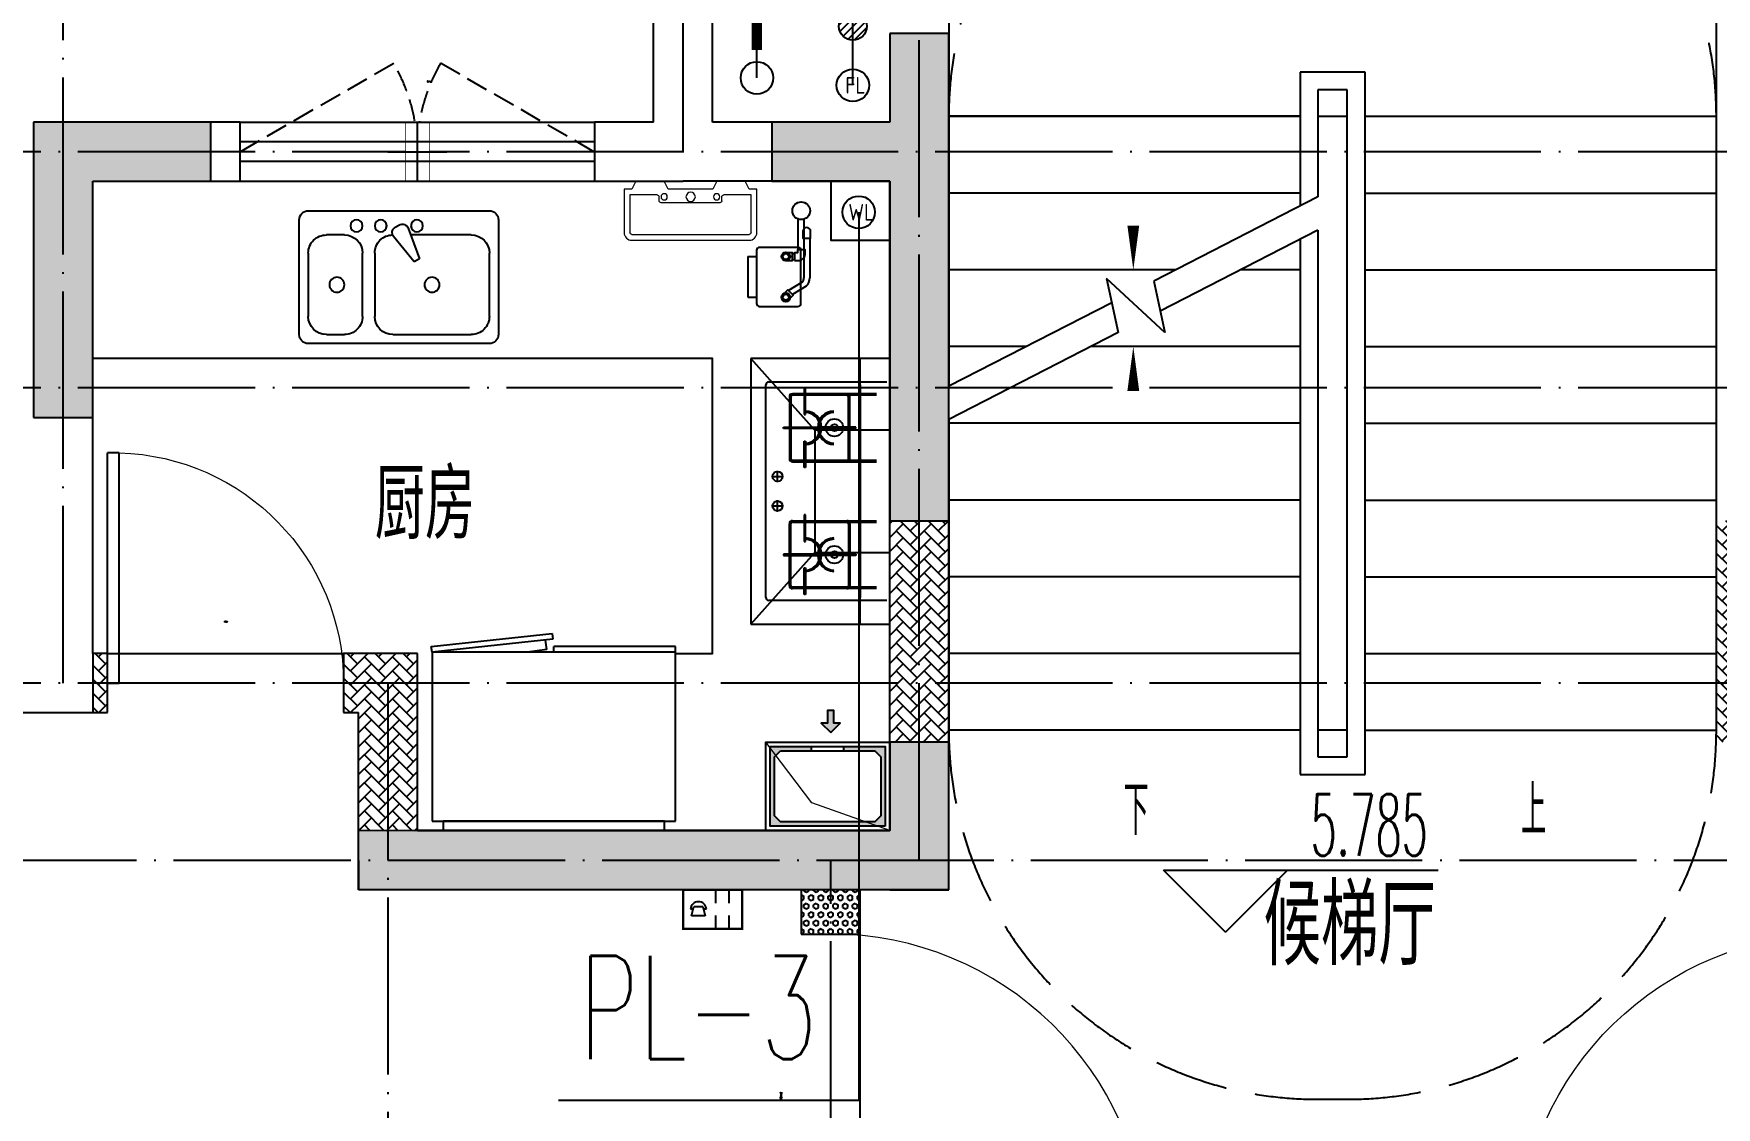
# Model space of a CAD drawing. Extents: x 27938 to 1507990, y 110129 to 923079.
# Drawn here: x 861017 to 866717, y 525903 to 529540 of the extents above; entities that cross this region are included whole.
import ezdxf
from ezdxf.enums import TextEntityAlignment as Align

# ---------------------------------------------------------------- set-up
doc = ezdxf.new("R2010")
doc.units = 0
doc.header["$LTSCALE"] = 1000
doc.header["$MEASUREMENT"] = 0
doc.linetypes.add('DASH', pattern=[0.35, 0.25, -0.1])
doc.linetypes.add('DOTE', pattern=[2.4200000000000004, 2, -0.2, 0.02, -0.2])
for name, color, linetype in [('AH-FURNITURE', 1, 'Continuous'), ('COLUMN', 9, 'Continuous'), ('DIM_ELEV', 3, 'Continuous'), ('DIM_SYMB', 3, 'Continuous'), ('DIM_不分区消火栓', 1, 'Continuous'), ('DIM_管井排水', 5, 'Continuous'), ('DIM_餐饮排水', 31, 'Continuous'), ('DOTE', 1, 'Continuous'), ('EQUIP-安防', 3, 'Continuous'), ('EQUIP_地漏', 7, 'Continuous'), ('IP-bath&kitchen-JOHNSON', 4, 'Continuous'), ('LVTRY', 6, 'Continuous'), ('PUB_HATCH', 8, 'Continuous'), ('PUB_TEXT', 4, 'Continuous'), ('STAIR', 2, 'Continuous'), ('VPIPE-不分区消火栓', 1, 'Continuous'), ('VPIPE-中水', 122, 'Continuous'), ('VPIPE-凝结', 150, 'N'), ('VPIPE-废水', 31, 'Continuous'), ('VPIPE-管井排水', 210, 'GF'), ('VPIPE-餐饮排水', 41, 'P'), ('WALL', 9, 'Continuous'), ('WINDOW', 4, 'Continuous'), ('WINDOW_TEXT', 7, 'Continuous'), ('保温', 6, 'Continuous'), ('建筑-排气道', 9, 'Continuous'), ('机电标识类', 1, 'Continuous'), ('污水', 3, 'Continuous'), ('给水', 4, 'Continuous')]:
    doc.layers.add(name, color=color, linetype=linetype)
for name, color, linetype, lineweight in [('平面-空调室内机', 176, 'Continuous', 9), ('平面-空调预留孔', 173, 'Continuous', 15), ('空调', 76, 'Continuous', 13), ('立面-洞口示意', 152, 'Continuous', 13)]:
    doc.layers.add(name, color=color, linetype=linetype, lineweight=lineweight)
doc.styles.add('_TCH_DIM', font='SIMPLEX.shx', dxfattribs={"width": 0.7, "bigfont": 'GBCBIG.shx'})
doc.styles.add('_TCH_WINDOW', font='SIMPLEX.shx', dxfattribs={"width": 0.7, "height": 3.5, "bigfont": 'GBCBIG.shx'})
doc.styles.add('_TEL_DIM', font='SIMPLEX', dxfattribs={"width": 0.8, "height": 3.5, "bigfont": 'HZTXT'})
doc.styles.add('_TWT_SERIAL', font='SIMPLEX', dxfattribs={"width": 0.8, "height": 3.5, "bigfont": 'HZTXT'})
doc.styles.add('DIM_FONT', font='SIMPLEX.shx', dxfattribs={"width": 0.56})
doc.styles.get("Standard").update_dxf_attribs({"font": 'gbenor.shx', "bigfont": 'gbcbig.shx'})
doc.linetypes.add('GF', pattern='A,3,-0.2,["GF",Standard,S=0.25,R=0,X=-0.1,Y=-0.115],-0.35', length=3.55)
doc.linetypes.add('N', pattern='A,3,-0.2,["N",Standard,S=0.25,R=0,X=-0.1,Y=-0.115],-0.2', length=3.4)
doc.linetypes.add('P', pattern='A,3,-0.2,["P",Standard,S=0.25,R=0,X=-0.1,Y=-0.115],-0.2', length=3.4)
pattern_1 = [(45, (0, 0), (0, 47.41575231924514), [100.584, -33.528]), (135, (23.70786, 23.70786), (3.05311331771918e-15, 47.41575231924513), [100.584, -33.528])]

# ---------------------------------------------------------------- blocks, each defined once
blk = doc.blocks.new('GDGDGDSDA')
at = {"layer": 'DOTE', "color": 0, "linetype": 'DOTE', "ltscale": 0.3}
for p, q in [((452534.8193106831, 370658.3318185185), (452534.8193106563, 376108.3318260653)), ((455434.8193112637, 370058.6020862635), (455434.8193112637, 376108.3318260653)), ((454634.8193112636, 372458.3318262678), (454634.8193112637, 374108.3318260652)), ((471334.8193115436, 372458.3318262678), (417334.819312298, 372458.3318262678)), ((471334.8193115436, 371658.3318203397), (417334.819312298, 371658.3318203398)), ((471334.8193115436, 370658.3318268224), (417334.819312298, 370658.3318268225)), ((453635.036221659, 370658.3318268224), (453634.7978355026, 359558.331827242)), ((417334.819312298, 370058.602097323), (471334.8193115436, 370058.6020517343)), ((455134.8185498039, 368458.3318260834), (455134.8185495394, 370058.3318260844))]:
    blk.add_line(p, q, dxfattribs=at)
blk = doc.blocks.new('rtyg7uyhg')
at = {"layer": 'LVTRY', "color": 0}
for p, q in [((194234.6213208837, 45488.79502889935), (193620.9849572473, 45488.79513816872)), ((193590.3031336021, 45458.1133254503), (193590.3030643982, 45069.47696181395)), ((193896.3984467548, 45429.87059594441), (193857.5823896687, 45326.26016876537)), ((193925.7802168131, 45440.40881343969), (193940.0533153456, 45432.16822680717)), ((194265.3030643982, 45069.47684161765), (194265.3031336021, 45458.113205254)), ((193682.3485790417, 45406.97694542356), (193887.8216881326, 45406.97690883528)), ((193875.2965560293, 45316.03289288385), (193945.6178257855, 45401.45376218002)), ((194111.8940335871, 45406.97686893496), (194173.2576699507, 45406.97685800815)), ((193620.9848935069, 45130.84059271414), (193620.9849317512, 45345.61331998683)), ((193857.5823896687, 45326.26016876537), (193875.2965560293, 45316.03289288385)), ((194009.6212953876, 45345.61325078298), (194009.6212571432, 45130.84052351015)), ((194050.5303480524, 45130.84051622554), (194050.5303862967, 45345.61324349836)), ((194234.6212953876, 45345.61321071758), (194234.6212571432, 45130.84048344476)), ((193620.9848771165, 45038.79513816872), (194234.621240753, 45038.79502889935)), ((193948.2576098526, 45069.47689807355), (193682.3485189436, 45069.47694542356)), ((194173.2576098526, 45069.47685800816), (194111.893973489, 45069.47686893508))]:
    blk.add_line(p, q, dxfattribs=at)
for centre, radius in [((193866.4394935961, 45437.65873082454), 20.45454545454545), ((193989.1667663234, 45437.6587089707), 20.45454545454545), ((194070.9849481416, 45437.65869440146), 20.45454545454545), ((193815.3030944472, 45238.22692174855), 25.56818181818182), ((194137.4621853563, 45238.2268643822), 25.56818181818182)]:
    blk.add_circle(centre, radius, dxfattribs=at)
for centre, radius, start, end in [((193620.9849517839, 45458.11331998683), 30.68181818181818, 89.99998979807194, 179.9999897972382), ((194234.6213154203, 45458.11321071746), 30.68181818181818, 359.9999897972382, 89.99998979807194), ((193915.5529409315, 45422.69466753349), 20.45454545454545, 59.99998980057491, 159.4623117970261), ((193929.8260394641, 45414.45408090108), 20.45454545454545, 320.5376677968172, 59.99998980057491), ((193682.3485681149, 45345.61330905991), 61.36363636363636, 89.99998979807194, 179.9999897972382), ((193948.2576590239, 45345.6132617099), 61.36363636363636, 359.9999897972382, 89.99998979807194), ((194111.8940226603, 45345.61323257144), 61.36363636363636, 89.99998979807194, 179.9999897972382), ((194173.2576590239, 45345.6132216445), 61.36363636363636, 359.9999897972382, 89.99998979807194), ((193682.3485298705, 45130.84058178721), 61.36363636363636, 179.9999897972382, 269.9999897980719), ((193948.2576207797, 45130.8405344372), 61.36363636363636, 269.9999897980719, 359.9999897972382), ((194111.893984416, 45130.84050529861), 61.36363636363636, 179.9999897972382, 269.9999897980719), ((194173.2576207797, 45130.84049437181), 61.36363636363636, 269.9999897980719, 359.9999897972382), ((193620.9848825799, 45069.47695635049), 30.68181818181818, 179.9999897972382, 269.9999897980719), ((194234.6212462163, 45069.47684708112), 30.68181818181818, 269.9999897980719, 359.9999897972382)]:
    blk.add_arc(centre, radius, start, end, dxfattribs=at)
at = {"layer": 'LVTRY', "color": 0, "style": 'DIM_FONT', "width": 0.8, "flags": 9}
for tag in ['XSIZE', 'YSIZE']:
    blk.add_attdef(tag, (193927.8031388824, 45487.7665121054), '', height=0.5, rotation=89.99998979807198, dxfattribs=at)
blk = doc.blocks.new('A$C60D053AF')
at = {"layer": 'AH-FURNITURE', "color": 0}
for p, q in [((232.5000007597264, -89.99999966996256), (128.2842720070621, -89.99999966996256)), ((232.5000007597264, -109.9999996698461), (128.2842720075278, -109.9999996699626)), ((192.50000075961, -70.99998518347275), (327.5735938884318, -70.99998518347275)), ((192.50000075961, -90.99998518347275), (327.5735938884318, -90.99998518347275)), ((341.7157295121578, -96.85784955974668), (370.0190303710988, -143.1611504186876)), ((355.8578651358839, -82.71571393602062), (384.1611659948248, -129.0190147949615)), ((245.0000007597264, -129.4999851834727), (245.0000007597264, -122.4999996698461)), ((265.0000007597264, -129.4999851834727), (265.0000007597264, -122.4999996698461)), ((255.0000007597264, -280.9999851834727), (255.0000007597264, -250.9999851834727)), ((255.0000007597264, -280.9999851834727), (393.0000007597264, -280.9999851834727)), ((393.0000007597264, -280.9999851834727), (393.0000007597264, -250.9999851834727))]:
    blk.add_line(p, q, dxfattribs=at)
for points in [[(170.00000075961, -67.99998518347275, 1), (170.00000075961, -93.99998518358916), (192.50000075961, -93.99998518347275), (192.50000075961, -67.99998518347275)], [(234.0000007597264, -250.9999851834727), (414.0000007597264, -250.9999851834727, 0.4142135623730951), (424.0000007597264, -240.9999851834727), (424.0000007597264, -110.9999851834727, 0.4142135623730951), (414.0000007597264, -100.9999851834727), (234.0000007597264, -100.9999851834727, 0.4142135623730951), (224.0000007597264, -110.9999851834727), (224.0000007597264, -240.9999851834727, 0.4142135623730951)], [(268.0000007597264, -122.4999996698461), (268.0000007597264, -106.9999996698461, 0.4142135623724265), (248.0000007597264, -86.99999966984615), (232.5000007597264, -86.99999966984615), (232.50000075961, -112.9999996698461), (242.0000007597264, -112.9999996698461), (242.0000007597264, -122.4999996698461)], [(242.0000007597264, -151.9999851834727, 1), (268.0000007597264, -151.9999851834727), (268.0000007597264, -129.4999851834727), (242.0000007597264, -129.4999851834727)], [(383.8076126043452, -161.1923733388539, 1), (402.192388915224, -142.8075970279751), (386.2824863384012, -126.8976944513852), (367.8977100276388, -145.282470762264)]]:
    blk.add_lwpolyline(points, format="xyb", close=True, dxfattribs=at)
for centre, radius in [((100.0000007598428, -99.99999967066105), 30), ((255.0000007597264, -151.9999851834727), 15), ((255.0000007597264, -151.9999851834727), 10), ((393.0000007597264, -151.9999851834727), 15), ((393.0000007597264, -151.9999851834727), 10)]:
    blk.add_circle(centre, radius, dxfattribs=at)
for radius in [40, 20]:
    blk.add_arc((327.5735938884318, -110.9999851834727), radius, 45, 90, dxfattribs=at)
blk = doc.blocks.new('A-Kitchen-7')
at = {"layer": 'LVTRY', "color": 0}
for p, q in [((-518.6581278588565, 779.725278688129), (-7.244008776673581, 834.3051076843403)), ((-3.585880917788018, 810.5855355854728), (-515, 756.005706589378)), ((-29.12075551546877, 766.9560861630598), (-35.20590834700852, 806.4126680237241)), ((-7.244008776673581, 834.3051076843403), (-3.585880917788018, 810.5855355854728)), ((-515, 756.005706589378), (-518.6581278588565, 779.725278688129)), ((515, 756.005706589378), (-515, 756.005706589378)), ((-515, 756.005706589378), (-515, 40)), ((-485.6368437646597, 760.5342107040924), (-484.9384396369278, 756.005706589378)), ((-29.12075551543967, 766.9560861630598), (-112.0975807690556, 756.005706589378)), ((515, 780), (-5.820766091346741e-11, 780)), ((0, 756.005706589378), (-5.820766091346741e-11, 780)), ((515, 756.005706589378), (515, 780)), ((515, 40), (515, 756.005706589378)), ((-515, 40), (515, 40))]:
    blk.add_line(p, q, dxfattribs=at)
blk.add_lwpolyline([(-468.9430810984049, 40), (-468.9430810984049, 0), (468.9430810984049, 0), (468.9430810984632, 40)], close=True, dxfattribs=at)
blk = doc.blocks.new('*U41')
h = blk.add_hatch(color=0)
h.set_gradient(color1=(0, 0, 255), rotation=180, tint=1)
h.paths.add_polyline_path([(3.524958103184869e-15, -2.819966482547906e-15), (-6.350000000000009, -6.349999999999992), (-6.350000000000001, -2.159000000000014), (-15, -2.158999999999999), (-14.99999999999999, 2.159000000000044), (-6.349999999999993, 2.159000000000029), (-6.349999999999985, 6.350000000000009)])
at = {"color": 0, "linetype": 'Continuous'}
blk.add_lwpolyline([(3.524958103184869e-15, -2.819966482547906e-15), (-6.350000000000009, -6.349999999999992), (-6.350000000000001, -2.159000000000014), (-15, -2.158999999999999), (-14.99999999999999, 2.159000000000044), (-6.349999999999993, 2.159000000000029), (-6.349999999999985, 6.350000000000009)], close=True, dxfattribs=at)
blk = doc.blocks.new('sgrsefv')
at = {"layer": 'PUB_HATCH'}
blk.add_hatch(color=0, dxfattribs=at).paths.add_polyline_path([(1112933.294422049, 840916.328306399), (1112933.294422049, 840646.328306399), (1113073.294422049, 840646.328306399), (1113073.294422049, 840661.328306399), (1112968.294422049, 840661.328306399), (1112948.294422049, 840681.328306399), (1112948.294422049, 840881.328306399), (1112968.294422049, 840901.328306399), (1113288.294422049, 840901.328306399), (1113308.294422049, 840881.328306399), (1113308.294422049, 840681.328306399), (1113288.294422049, 840661.328306399), (1113183.294422049, 840661.328306399), (1113183.294422049, 840646.328306399), (1113323.294422049, 840646.328306399), (1113323.294422049, 840916.328306399)])
at = {"layer": 'LVTRY', "color": 0}
for p, q in [((1113073.294422049, 840661.328306399), (1113073.294422049, 840646.328306399)), ((1113183.294422049, 840661.328306399), (1113183.294422049, 840646.328306399))]:
    blk.add_line(p, q, dxfattribs=at)
for points in [[(1112918.294422049, 840931.328306399), (1113338.294422049, 840931.328306399), (1113338.294422049, 840631.328306399), (1112918.294422049, 840631.328306399)], [(1112933.294422049, 840916.328306399), (1113323.294422049, 840916.328306399), (1113323.294422049, 840646.328306399), (1112933.294422049, 840646.328306399)], [(1113288.294422049, 840661.328306399), (1112968.294422049, 840661.328306399), (1112948.294422049, 840681.328306399), (1112948.294422049, 840881.328306399), (1112968.294422049, 840901.328306399), (1113288.294422049, 840901.328306399), (1113308.294422049, 840881.328306399), (1113308.294422049, 840681.328306399), (1113288.294422049, 840661.328306399)]]:
    blk.add_lwpolyline(points, close=True, dxfattribs=at)
at = {"layer": '立面-洞口示意', "color": 0}
blk.add_lwpolyline([(1112918.294422049, 840931.328306399), (1113181.846359163, 840837.3789231421), (1113338.294422049, 840631.328306399)], dxfattribs=at)
at = {"layer": '建筑-排气道', "color": 8, "xscale": -5, "yscale": 5, "zscale": 5, "rotation": 270}
blk.add_blockref('*U41', (1113118.391369574, 840599.0160356248), dxfattribs=at)
blk = doc.blocks.new('FRSDFDGDGDRGDR')
at = {"layer": '平面-空调预留孔', "color": 0}
for p, q in [((699612.3179923807, 775043.9561356568), (699612.3179923807, 775441.1561356868)), ((699618.9179923869, 775447.756135683), (699746.3179923192, 775447.756135683)), ((699746.3179923192, 775447.756135683), (699746.3179923192, 775355.3561357355)), ((699719.9179922946, 775342.156135743), (699719.9179922946, 775142.9561356006)), ((699726.5179923008, 775348.7561357393), (699739.7179923131, 775348.7561357393)), ((699726.5179923008, 775136.3561356043), (699739.7179923131, 775136.3561356043)), ((699746.3179923192, 775129.7561356081), (699746.3179923192, 775037.3561356605)), ((699746.3179923192, 775037.3561356605), (699618.9179923869, 775037.3561356605))]:
    blk.add_line(p, q, dxfattribs=at)
blk.add_lwpolyline([(699766.1179923377, 775166.7161355871), (699792.5179923623, 775153.5161355946), (699792.5179923623, 775057.1561356493), (699766.1179923377, 775043.9561356568), (699766.1179923377, 775017.5561356718), (699618.9179923869, 775017.5561356718, -0.4142135623730951), (699592.5179923623, 775043.9561356568), (699592.5179923623, 775441.1561356868, -0.4142135623730951), (699618.9179923869, 775467.5561356718), (699766.1179923377, 775467.5561356718), (699766.1179923377, 775441.1561356868), (699792.5179923623, 775427.9561356943), (699792.5179923623, 775331.596135749), (699766.1179923377, 775318.3961357565)], format="xyb", close=True, dxfattribs=at)
for centre, radius in [((699739.7179923131, 775331.596135749), 10.55999999400228), ((699739.7179923131, 775243.1561357992), 15.83999999100342), ((699739.7179923131, 775153.5161355946), 10.55999999400228)]:
    blk.add_circle(centre, radius, dxfattribs=at)
for centre, radius, start, end in [((699618.917992382, 775441.1561356819), 6.600000001199078, 89.99999995997936, 179.9999999533093), ((699726.5179922959, 775342.1561357381), 6.600000001199078, 89.99999995997936, 179.9999999533093), ((699739.717992318, 775355.3561357405), 6.600000001206354, 269.9999999599793, 359.9999999533093), ((699726.5179922959, 775142.9561356056), 6.600000001199078, 180.0000000400206, 270.0000000533608), ((699739.717992318, 775129.7561356032), 6.600000001206354, 4.002063966804346e-08, 90.00000005336085), ((699618.917992382, 775043.9561356618), 6.600000001199078, 180.0000000400206, 270.0000000533608)]:
    blk.add_arc(centre, radius, start, end, dxfattribs=at)
blk = doc.blocks.new('GDGDRGDRGRD')
at = {"layer": 'LVTRY', "color": 0}
for p, q in [((430080.5498987493, 371515.3769317719), (429864.6097976839, 371758.3326651105)), ((430334.8192843065, 371758.3326651105), (429864.6097976839, 371758.3326651105)), ((429864.6097976839, 371758.3326651105), (429864.6097976839, 370858.3326651105)), ((430234.8192843063, 370858.3326651105), (430234.8192843063, 371758.3326651105)), ((429914.8192843065, 370948.3326651105), (429914.8192843065, 371668.3326651105)), ((429924.8192843065, 371678.3326651105), (430324.8192843065, 371678.3326651106)), ((430045.069284306, 371658.3326651107), (430045.069284306, 371568.3326651106)), ((430049.569284306, 371658.3326651107), (430045.069284306, 371658.3326651107)), ((430049.569284306, 371568.3326651106), (430049.569284306, 371658.3326651107)), ((430234.8192843063, 371668.3326651106), (430234.819284306, 370948.3326651105)), ((429994.8192843065, 371628.3326651106), (429994.8192843065, 371418.3326651106)), ((429999.8192843065, 371628.3326651106), (429999.8192843065, 371418.3326651106)), ((430289.8192843065, 371638.3326651107), (430004.8192843065, 371638.3326651106)), ((430289.8192843065, 371633.3326651107), (430004.8192843065, 371633.3326651106)), ((430194.8192843063, 371418.3326651106), (430194.8192843063, 371628.3326651107)), ((430199.8192843063, 371418.3326651106), (430199.8192843063, 371628.3326651107)), ((429974.8192843067, 371525.5826651108), (430102.3192843067, 371525.5826651108)), ((429974.8192843067, 371521.0826651108), (429974.8192843067, 371525.5826651108)), ((430045.069284306, 371568.3326651106), (430049.569284306, 371568.3326651106)), ((430219.819284306, 371525.5826651108), (430092.319284306, 371525.5826651108)), ((430092.319284306, 371525.5826651108), (430092.319284306, 371521.0826651108)), ((430102.3192843067, 371525.5826651108), (430102.3192843067, 371521.0826651108)), ((430219.819284306, 371521.0826651108), (430219.819284306, 371525.5826651108)), ((430102.3192843067, 371521.0826651108), (429974.8192843067, 371521.0826651108)), ((430045.069284306, 371388.3326651105), (430045.069284306, 371478.3326651106)), ((430045.069284306, 371478.3326651106), (430049.569284306, 371478.3326651106)), ((430049.569284306, 371478.3326651106), (430049.569284306, 371388.3326651105)), ((430334.8192843065, 371515.3769317719), (430080.5498987493, 371515.3769317719)), ((430080.5498987493, 371515.3769317719), (430080.5498987493, 371100.2783888946)), ((430092.319284306, 371521.0826651108), (430219.819284306, 371521.0826651108)), ((430234.8192843063, 371100.2783888946), (430234.8192843063, 371515.3769317719)), ((430004.8192843065, 371413.3326651106), (430289.8192843065, 371413.3326651106)), ((429935.4224806934, 371358.3326651105), (429974.2160879209, 371358.3326651105)), ((429954.8192843065, 371338.9358614974), (429954.8192843065, 371377.7294687249)), ((430004.8192843065, 371408.3326651106), (430289.8192843065, 371408.3326651106)), ((430049.569284306, 371388.3326651105), (430045.069284306, 371388.3326651105)), ((429935.4224806934, 371258.3326651105), (429974.2160879209, 371258.3326651105)), ((429954.8192843065, 371238.9358614974), (429954.8192843065, 371277.7294687249)), ((429994.8192843065, 370988.3326651105), (429994.8192843065, 371198.3326651105)), ((429999.8192843065, 370988.3326651105), (429999.8192843065, 371198.3326651105)), ((430004.8192843065, 371208.3326651105), (430289.8192843065, 371208.3326651105)), ((430004.8192843065, 371203.3326651105), (430289.8192843065, 371203.3326651105)), ((430045.069284306, 371228.3326651105), (430045.069284306, 371138.3326651105)), ((430049.569284306, 371228.3326651105), (430045.069284306, 371228.3326651105)), ((430049.569284306, 371138.3326651105), (430049.569284306, 371228.3326651105)), ((430194.8192843063, 371198.3326651105), (430194.8192843063, 370988.3326651104)), ((430199.8192843063, 371198.3326651105), (430199.8192843063, 370988.3326651104)), ((430045.069284306, 371138.3326651105), (430049.569284306, 371138.3326651105)), ((429864.6097976839, 370858.3326651105), (430080.5498987493, 371100.2783888946)), ((430102.3192843067, 371095.5826651102), (429974.8192843067, 371095.5826651102)), ((429974.8192843067, 371095.5826651102), (429974.8192843067, 371091.0826651102)), ((429974.8192843067, 371091.0826651102), (430102.3192843067, 371091.0826651102)), ((430080.5498987493, 371100.2783888946), (430334.8192843065, 371100.2783888946)), ((430092.319284306, 371091.0826651102), (430092.319284306, 371095.5826651102)), ((430092.319284306, 371095.5826651102), (430219.819284306, 371095.5826651102)), ((430219.819284306, 371091.0826651102), (430092.319284306, 371091.0826651102)), ((430102.3192843067, 371091.0826651102), (430102.3192843067, 371095.5826651102)), ((430219.819284306, 371095.5826651102), (430219.819284306, 371091.0826651102)), ((430045.069284306, 370958.3326651105), (430045.069284306, 371048.3326651105)), ((430045.069284306, 371048.3326651105), (430049.569284306, 371048.3326651105)), ((430049.569284306, 371048.3326651105), (430049.569284306, 370958.3326651105)), ((430289.8192843065, 370983.3326651104), (430004.8192843065, 370983.3326651105)), ((430289.8192843065, 370978.3326651104), (430004.8192843065, 370978.3326651105)), ((430049.569284306, 370958.3326651105), (430045.069284306, 370958.3326651105)), ((430324.8192843063, 370938.3326651105), (429924.8192843065, 370938.3326651105)), ((429864.6097976839, 370858.3326651105), (430334.8192843065, 370858.3326651105))]:
    blk.add_line(p, q, dxfattribs=at)
blk.add_lwpolyline([(429608.8200653884, 370758.3318186465), (429734.819284306, 370758.3318186465), (429734.8192843065, 371758.3324083135), (427634.8193110233, 371758.3326651104)], dxfattribs=at)
for centre, radius in [((430147.3192843065, 371523.3326651106), 29.7), ((430147.3192843065, 371523.3326651106), 11.7), ((429954.8192843065, 371358.3326651105), 16.99680361435897), ((429954.8192843065, 371258.3326651105), 16.99680361435897), ((430147.3192843065, 371093.3326651105), 29.7), ((430147.3192843065, 371093.3326651105), 11.7)]:
    blk.add_circle(centre, radius, dxfattribs=at)
for centre, radius, start, end in [((429924.8192843065, 371668.3326651105), 10, 90, 180), ((430224.8192843063, 371668.3326651106), 10, 0, 90), ((430004.8192843065, 371628.3326651106), 10, 90, 180), ((430004.8192843065, 371628.3326651106), 5, 90, 180), ((430189.8192843063, 371628.3326651107), 10, 0, 90), ((430189.8192843063, 371628.3326651107), 5, 0, 90), ((430047.3192843063, 371523.3326651106), 56.7, 2.274239184178576, 87.72576081585424), ((430047.3192843063, 371523.3326651106), 52.2, 2.470411041650347, 87.52958895835897), ((430147.3192843065, 371523.3326651106), 56.7, 92.27423918414576, 177.7257608158206), ((430147.3192843065, 371523.3326651106), 52.2, 92.47041104164106, 177.5295889583496), ((430047.3192843063, 371523.3326651106), 56.7, 272.2742391841458, 357.7257608158206), ((430047.3192843063, 371523.3326651106), 52.2, 272.4704110416411, 357.5295889583505), ((430147.3192843065, 371523.3326651106), 56.7, 182.2742391841786, 267.7257608158542), ((430147.3192843065, 371523.3326651106), 52.2, 182.4704110416495, 267.5295889583589), ((430004.8192843065, 371418.3326651106), 10, 180, 270), ((430004.8192843065, 371418.3326651106), 5, 180, 270), ((430189.8192843063, 371418.3326651106), 5, 270, 0), ((430189.8192843063, 371418.3326651106), 10, 270, 0), ((430004.8192843065, 371198.3326651105), 10, 90, 180), ((430004.8192843065, 371198.3326651105), 5, 90, 180), ((430189.8192843063, 371198.3326651105), 10, 0, 90), ((430189.8192843063, 371198.3326651105), 5, 0, 90), ((430047.3192843063, 371093.3326651105), 56.7, 2.274239184178576, 87.72576081585424), ((430047.3192843063, 371093.3326651105), 52.2, 2.470411041650347, 87.52958895835897), ((430147.3192843065, 371093.3326651105), 56.7, 92.27423918414576, 177.7257608158206), ((430147.3192843065, 371093.3326651105), 52.2, 92.47041104164106, 177.5295889583496), ((430047.3192843063, 371093.3326651105), 56.7, 272.2742391841458, 357.7257608158206), ((430047.3192843063, 371093.3326651105), 52.2, 272.4704110416411, 357.5295889583505), ((430147.3192843065, 371093.3326651105), 56.7, 182.2742391841786, 267.7257608158542), ((430147.3192843065, 371093.3326651105), 52.2, 182.4704110416495, 267.5295889583589), ((430004.8192843065, 370988.3326651105), 10, 180, 270), ((430004.8192843065, 370988.3326651105), 5, 180, 270), ((430189.8192843063, 370988.3326651104), 5, 270, 0), ((430189.8192843063, 370988.3326651104), 10, 270, 0), ((429924.8192843065, 370948.3326651105), 10, 180, 270), ((430224.819284306, 370948.3326651105), 10, 270, 0)]:
    blk.add_arc(centre, radius, start, end, dxfattribs=at)
at = {"color": 8, "xscale": -1, "rotation": 270}
blk.add_blockref('FRSDFDGDGDRGDR', (-345582.7355588751, -327434.1861710575), dxfattribs=at)
at = {"color": 8}
for name, p, rotation in [('A$C60D053AF', (430134.8190180612, 372358.3312170932), 270), ('sgrsefv', (1543253.11384424, 1211089.928272285), 180)]:
    blk.add_blockref(name, p, dxfattribs=dict(at, rotation=rotation))
at = {"color": 8, "xscale": -1}
blk.add_blockref('rtyg7uyhg', (622599.6224451121, 326769.5373516738), dxfattribs=at)
at = {"layer": 'LVTRY', "color": 8, "extrusion": (0, 0, -1), "xscale": -0.7999999999883585, "yscale": 0.7999999999883585, "zscale": -0.7999999999883585}
blk.add_blockref('A-Kitchen-7', (-429196.8200653944, 370158.6015610829), dxfattribs=at)
blk = doc.blocks.new('GFDGFSDFGD')
at = {"layer": 'PUB_HATCH'}
for points in [[(456616.6242655183, 374623.7242225614), (456616.6242654981, 373473.7248242935), (456816.624265223, 373473.7248242934), (456816.6242654804, 375123.7248242187), (456616.624265801, 375123.7248242187), (456616.6242662019, 374823.7242225614), (456216.6242662019, 374823.7242225614), (456216.6242662019, 374623.7242225614)], [(454316.5399672466, 374823.7249912273), (453716.6245581808, 374823.7248459149), (453716.6251283307, 373823.7238780342), (453916.6243098213, 373823.7245942427), (453916.6242569962, 374623.7242368265), (454316.5398989788, 374623.7240320508)], [(454816.4091137983, 372423.1719372816), (454816.6251555523, 372223.9949703271), (456816.6213764995, 372223.9953519432), (456816.6237901542, 372723.9945990114), (456616.6241849233, 372723.9945462113), (456616.6244225956, 372423.9929713549), (455016.6257646407, 372423.9946691427)]]:
    blk.add_hatch(color=0, dxfattribs=at).paths.add_polyline_path(points)
at = {"layer": 'COLUMN', "color": 0}
for p, q in [((456816.6242654804, 375123.7248242187), (456616.624265801, 375123.7248242187)), ((456616.624265801, 375123.7248242187), (456616.6242662019, 374823.7242225614)), ((456816.624265223, 373473.7248242934), (456816.6242654804, 375123.7248242187)), ((454316.5399672466, 374823.7249912273), (453716.6245581808, 374823.7248459149)), ((453716.6245581808, 374823.7248459149), (453716.6251283307, 373823.7238780342)), ((454316.5398989788, 374623.7240320508), (454316.5399672466, 374823.7249912273)), ((456616.6242662019, 374823.7242225614), (456216.6242662019, 374823.7242225614)), ((456216.6242662019, 374823.7242225614), (456216.6242662019, 374623.7242225614)), ((453916.6243098213, 373823.7245942427), (453916.6242569962, 374623.7242368265)), ((453916.6242569962, 374623.7242368265), (454316.5398989788, 374623.7240320508)), ((456216.6242662019, 374623.7242225614), (456616.6242655183, 374623.7242225614)), ((456616.6242655183, 374623.7242225614), (456616.6242654981, 373473.7248242935)), ((453716.6251283307, 373823.7238780342), (453916.6243098213, 373823.7245942427)), ((456616.6242654981, 373473.7248242935), (456816.624265223, 373473.7248242934)), ((456816.6237901542, 372723.9945990114), (456616.6241849233, 372723.9945462113)), ((456616.6241849233, 372723.9945462113), (456616.6244225956, 372423.9929713549)), ((456816.6213764995, 372223.9953519432), (456816.6237901542, 372723.9945990114)), ((455016.6257646407, 372423.9946691427), (454816.4091137983, 372423.1719372816)), ((454816.4091137983, 372423.1719372816), (454816.6251555523, 372223.9949703271)), ((456616.6244225956, 372423.9929713549), (455016.6257646407, 372423.9946691427)), ((454816.6251555523, 372223.9949703271), (456816.6213764995, 372223.9953519432))]:
    blk.add_line(p, q, dxfattribs=at)
blk = doc.blocks.new('GDFGDGRD')
at = {"layer": '保温', "linetype": 'ByBlock', "ltscale": 10}
h = blk.add_hatch(dxfattribs=at)
h.set_pattern_fill('AR-HBONE', color=251, scale=55)
h.set_pattern_definition(pattern_1)
h.paths.add_polyline_path([(431616.5779368667, 372723.9109038315), (431816.5779205575, 372723.9109038315), (431816.6776084994, 373473.7241241197), (431616.6776248086, 373473.7243207647)])
h = blk.add_hatch(dxfattribs=at)
h.set_pattern_fill('AR-HBONE', color=251, scale=55)
h.set_pattern_definition(pattern_1)
h.paths.add_polyline_path([(434616.5794823848, 372723.9109038315), (434416.579498694, 372723.9109038315), (434416.4798107521, 373473.7241241197), (434616.4797944429, 373473.7243207647)])
h = blk.add_hatch(dxfattribs=at)
h.set_pattern_fill('AR-HBONE', color=251, scale=55)
h.set_pattern_definition(pattern_1)
h.paths.add_polyline_path([(436215.3449629171, 372423.588710197), (436216.5776416102, 373023.7247210948), (436416.5776416431, 373023.7249269856), (436415.34496295, 372423.5889160878)])
h = blk.add_hatch(dxfattribs=at)
h.set_pattern_fill('AR-HBONE', color=251, scale=55)
h.set_pattern_definition(pattern_1)
h.paths.add_polyline_path([(436416.5786621955, 372823.7247212792), (436416.5780187877, 373023.7247251451), (436466.5780187786, 373023.7249310241), (436466.5786621865, 372823.7249271582)])
h = blk.add_hatch(dxfattribs=at)
h.set_pattern_fill('AR-HBONE', color=251, scale=55)
h.set_pattern_definition(pattern_1)
h.paths.add_polyline_path([(437266.5790393635, 372823.7247212567), (437266.5783959556, 373023.7247251226), (437316.5783959466, 373023.7249310016), (437316.5790393545, 372823.7249271357)])
at = {"layer": '保温', "linetype": 'Continuous', "ltscale": 10}
h = blk.add_hatch(dxfattribs=at)
h.set_pattern_fill('HEX', color=251, scale=10, angle=90, style=0)
h.set_pattern_definition([(90, (0, 0), (-16.49778, 1.010197673501861e-15), [9.525, -19.05]), (210, (0, 0), (8.248889999999996, -14.28749658604684), [9.525, -19.05]), (150, (5.83238038093927e-16, 9.525), (-8.248890000000003, -14.28749658604684), [9.525, -19.05])])
h.paths.add_polyline_path([(434916.579461211, 372073.7248388497), (434716.5794775203, 372073.7248388497), (434716.4805631932, 372223.7247332454), (434916.4805468839, 372223.7249298903)])
at = {"layer": '保温', "color": 251, "linetype": 'ByBlock', "ltscale": 10}
blk.add_line((437316.5787176641, 373023.7248241272), (437316.5787176865, 372823.724824273), dxfattribs=at)
blk = doc.blocks.new('$TwtSys$00000141')
at = {"color": 1}
for p, q in [((-47.09803151780761, 3.836055847277748), (-5.041545145413693, 45.89254221967349)), ((-47.09803151780761, 3.836055847277748), (-5.041545145413693, 45.89254221967349)), ((-43.60958444554853, -17.52724007043071), (17.52724007042889, 43.60958444554853)), ((-43.60958444554853, -17.52724007043071), (17.52724007042889, 43.60958444554853)), ((-33.23401871576607, -33.23401871577153), (33.23401871576607, 33.23401871576425)), ((-33.23401871576607, -33.23401871576971), (33.23401871576607, 33.23401871576425)), ((-16.17805684451741, -43.53063328177632), (43.79137317708955, 16.43879673983065)), ((-16.17805684451741, -43.53063328177632), (43.79137317708955, 16.43879673983247)), ((5.715553844029273, -46.12975947626182), (46.12974035062325, -5.715572969671484)), ((5.715553844029273, -46.12975947626182), (46.12974035062325, -5.715572969671484))]:
    blk.add_line(p, q, dxfattribs=at)
blk.add_circle((0, -1.818989403545856e-12), 47, dxfattribs=at)
blk.add_circle((0, -1.818989403545856e-12), 47, dxfattribs=at)
blk = doc.blocks.new('dongkong')
blk.add_wipeout([(-603756.0415179721, 210770.96306340612), (-603756.0415180603, 210570.80961624245), (-603836.0415181214, 210570.80961593534), (-603836.0415181519, 210770.96306307407)])
at = {"layer": '机电标识类', "color": 250, "linetype": 'DASH', "ltscale": 400}
for p, q in [((-603796.0415180789, 210770.9630630909), (-603796.0415180789, 210570.8096162414)), ((-603896.0415180789, 210670.6929921169), (-603696.0415180789, 210670.6929921169))]:
    blk.add_line(p, q, dxfattribs=at)
at = {"layer": '空调', "color": 6, "linetype": 'DASH', "const_width": 2}
blk.add_lwpolyline([(-603756.0415180789, 210770.9630630909), (-603756.0415180789, 210570.8096162414), (-603836.0415180789, 210570.8096162414), (-603836.0415180789, 210770.9630630909)], close=True, dxfattribs=at)
blk = doc.blocks.new('$equip$00002628')
at = {"linetype": 'Continuous'}
for p, q in [((-0.624999999998181, 0.4150000000045111), (0.625000000001819, 0.4150000000045111)), ((-0.624999999998181, -0.4150000000045111), (-0.624999999998181, 0.4150000000045111)), ((0.07074779736467462, 0.1292446097322681), (0.07074779736467462, 0.4150000000045111)), ((0.3500291924156045, 0.1292446097322681), (0.3500291924156045, 0.4150000000045111)), ((0.625000000001819, 0.4150000000045111), (0.625000000001819, -0.4150000000045111)), ((-0.4717313354612998, 0.009603462141967611), (-0.4090194958534994, 0.009603462141967611)), ((-0.4457289298279647, -0.1375965378647379), (-0.3945289298262651, 0.05760346212991863)), ((-0.3945289298262651, 0.05760346212991863), (-0.3945289298262651, 0.05760346212991863)), ((-0.3945289298262651, 0.05760346212991863), (-0.2057289298081741, 0.05760346212991863)), ((-0.2057289298081741, 0.05760346212991863), (-0.1545289298064745, -0.1375965378647379)), ((-0.1912383637663879, 0.009603462141967611), (-0.1285265242022433, 0.009603462141967611)), ((-0.1545289298064745, -0.1375965378647379), (-0.4457289298279647, -0.1375965378647379)), ((0.07074779736467462, -0.4150000000045111), (0.07074779736467462, -0.1292446097468201)), ((0.3500291924156045, -0.4150000000045111), (0.3500291924156045, -0.1292446097468201)), ((0.625000000001819, -0.4150000000045111), (-0.624999999998181, -0.4150000000045111))]:
    blk.add_line(p, q, dxfattribs=at)
at = {"const_width": 0.05}
blk.add_lwpolyline([(-0.624999999998181, 0.4150000000045111), (0.625000000001819, 0.4150000000045111), (0.625000000001819, -0.4150000000045111), (-0.624999999998181, -0.4150000000045111), (-0.624999999998181, 0.4150000000045111), (0.625000000001819, 0.4150000000045111)], dxfattribs=at)
at = {"linetype": 'Continuous'}
blk.add_arc((-0.3001289298244956, -0.01143547351603047), 0.1728873113639825, 6.989740462788838, 173.0102595372112, dxfattribs=at)
for p in [(1.818989403545856e-12, 0.4150000000045111), (-0.624999999998181, 0), (0.625000000001819, -3.637978807091713e-12), (1.818989403545856e-12, -0.4150000000045111)]:
    blk.add_point(p)
at = {"color": 7, "style": '_TEL_DIM', "flags": 1}
blk.add_attdef('A', text='', height=2.5e-05, dxfattribs=at).set_placement((1.818989403545856e-12, 0), align=Align.MIDDLE_CENTER)
blk = doc.blocks.new('GHFHFHTFHCSDCS')
at = {"layer": 'EQUIP-安防', "xscale": 160, "yscale": 160, "zscale": 160}
blk.add_blockref('$equip$00002628', (456016.5794458914, 372157.32483166), dxfattribs=at)
blk = doc.blocks.new('A$C2705576B')
at = {"layer": '给水'}
h = blk.add_hatch(color=256, dxfattribs=at)
edge = h.paths.add_edge_path()
edge.add_arc((794.6793657876551, -1741.187018943019), 47.17066666666666, 0, 360)
for p, q in [((740.3397952830419, -1645.378875686903), (849.0189362931997, -1645.378875686787)), ((794.6793657876551, -1741.187018943019), (794.6793657876551, -1645.378875686787)), ((525.2828902192414, -1704.277946659364), (564.0495230220258, -1714.966761028511)), ((601.1412538066506, -1768.080788225867), (525.283035626635, -1704.277946659364))]:
    blk.add_line(p, q, dxfattribs=at)
at = {"layer": '给水', "const_width": 35.378}
for points in [[(499.0671900771558, -1741.187018943136), (302.4753939132206, -1741.187018943019)], [(903.4753939132206, -1741.187018943019), (640.5791900772601, -1741.187018943136)], [(1052.830608317163, -1741.187018943136), (978.4711268208921, -1741.187018943019)]]:
    blk.add_lwpolyline(points, dxfattribs=at)
at = {"layer": '给水'}
for centre, radius in [((569.823190077208, -1741.187018943136), 70.756), ((794.6793657876551, -1741.187018943019), 47.17066666666666), ((940.9753939132206, -1741.187018943136), 37.5)]:
    blk.add_circle(centre, radius, dxfattribs=at)
blk = doc.blocks.new('$DorLib2D$00000001')
at = {"color": 0}
for p, q in [((0.45, 0.9750000000000001), (0.5000000000000002, 0.9750000000000001)), ((0.45, 0), (0.45, 0.9750000000000001)), ((0.5, 0), (0.5, 0.9750000000000001)), ((0.5, 0), (0.45, 0))]:
    blk.add_line(p, q, dxfattribs=at)
at = {"color": 0, "lineweight": 13}
blk.add_arc((0.475, 0), 0.975, 91.4692835813538, 180, dxfattribs=at)
blk = doc.blocks.new('$WINLIB2D$00000001')
at = {"color": 0}
for points in [[(-0.4999999999999964, 0.5000000000000142), (-0.4999999999999964, -0.4999999999999858)], [(-0.4999999999999964, 0.5000000000000142), (0.5000000000000036, 0.5000000000000142)], [(0.5000000000000036, -0.4999999999999858), (0.5000000000000036, 0.5000000000000142)], [(0.5000000000000036, 0.1666666666666714), (-0.4999999999999964, 0.1666666666666714)], [(0.5000000000000036, -0.1666666666666572), (-0.4999999999999964, -0.1666666666666572)], [(-0.4999999999999964, -0.4999999999999858), (0.5000000000000036, -0.4999999999999858)]]:
    blk.add_lwpolyline(points, dxfattribs=at)

msp = doc.modelspace()

# ---------------------------------------------------------------- linework, layer by layer
at = {"layer": 'DIM_ELEV', "color": 8}
for p, q in [((865053.698457774, 526496.5443463402), (864843.698457774, 526706.5443463402)), ((864843.698457774, 526706.5443463402), (865774.5871192901, 526706.5443463402)), ((865053.698457774, 526496.5443463402), (865263.698457774, 526706.5443463402))]:
    msp.add_line(p, q, dxfattribs=at)
at = {"layer": 'DIM_SYMB', "color": 8}
for points in [[(866091.5787047002, 527050.4483079526, 0, 0, 0), (866091.5787047002, 529975.4483079526, 0, 0, 0), (864741.5787047002, 529975.4483079526, 0, 0, 0), (864741.5787047002, 528740.4483079526, 0, 40.00000000000001, 0), (864741.5787047002, 528890.4483079526, 0, 0, 0)], [(864741.5787047002, 527050.4483079526, 0, 0, 0), (864741.5787047002, 528480.4483079526, 0, 40.00000000000001, 0), (864741.5787047002, 528330.4483079526, 0, 0, 0)]]:
    msp.add_lwpolyline(points, format="xyseb", dxfattribs=at)
at = {"layer": 'DIM_不分区消火栓'}
msp.add_line((863466.579710795, 529390.4483081449), (863466.579710795, 530938.2597382736), dxfattribs=at)
at = {"layer": 'DIM_管井排水'}
msp.add_line((863791.5797112789, 529365.4476970162), (863791.5797112789, 533127.1657382736), dxfattribs=at)
at = {"layer": 'DIM_餐饮排水'}
for p, q in [((863811.3850890908, 528935.4489048615), (863811.3850890908, 525926.2177382736)), ((863811.3850890908, 525926.2177382736), (862794.8766238039, 525926.2177382736))]:
    msp.add_line(p, q, dxfattribs=at)
at = {"layer": 'IP-bath&kitchen-JOHNSON', "color": 8}
msp.add_lwpolyline([(863716.5787066703, 529040.4489031461), (863716.5787066761, 528840.4489030697), (863916.5787066845, 528840.4489030697)], dxfattribs=at)
at = {"layer": 'STAIR', "color": 8}
for p, q in [((864116.5787047002, 530690.4483079526), (864116.5787047002, 529260.4483079526)), ((866716.5787047002, 529260.4483079526), (866716.5787047002, 530690.4483079526)), ((865526.5787047024, 529410.4483081817), (865306.5787047024, 529410.4483081817)), ((865306.5787047024, 529410.4483081817), (865306.5787047058, 528956.6064094371)), ((865526.5787047024, 527030.4483081817), (865526.5787047024, 529410.4483081817)), ((865466.5787047024, 529350.4483081817), (865366.5787047024, 529350.4483081817)), ((865366.5787047024, 529350.4483081817), (865366.578704699, 528987.3984237922)), ((865466.5787047024, 527090.4483081817), (865466.5787047024, 529350.4483081817)), ((864116.5787047002, 529260.4483079526), (864116.5787047166, 528345.8981246607)), ((865306.5787047057, 529260.448307959), (864116.5787047002, 529260.4483079526)), ((864116.5787047002, 529260.4483079526), (865306.5787047058, 529260.448307912)), ((865366.5787047002, 529260.4483079526), (865366.5787047166, 528987.3984238012)), ((865366.578704699, 529260.4483079114), (865466.5787046988, 529260.4483079411)), ((865466.5787047002, 527180.4483079526), (865466.5787047002, 529260.4483079526)), ((865526.5787047057, 529260.4483079101), (866716.5787047002, 529260.4483079526)), ((865526.5787047057, 529260.4483079412), (866716.5787047002, 529260.4483079526)), ((866716.5787047002, 527180.4483079526), (866716.5787047002, 529260.4483079526)), ((865306.5787047057, 529000.448307959), (864116.5787047002, 529000.4483079526)), ((865366.5787047166, 528987.3984238184), (864810.5955721881, 528702.0677471524)), ((865526.5787047057, 529000.448307959), (866716.5787047002, 529000.4483079526)), ((865366.5787047166, 528874.9984912013), (864832.4150734094, 528600.8655878184)), ((865306.5787047058, 528844.2064767865), (865306.5787047024, 527030.4483081817)), ((865366.5787047166, 528874.9984911468), (865366.5787047002, 527180.4483079526)), ((865366.578704699, 528874.9984911376), (865366.5787047024, 527090.4483081817)), ((864885.382288723, 528740.4483079583), (864116.5787047002, 528740.4483079526)), ((865306.5787047057, 528740.448307959), (865104.39998207, 528740.4483079596)), ((865526.5787047057, 528740.448307959), (866716.5787047002, 528740.4483079526)), ((864848.2018208401, 528527.6442554876), (864650.9542060894, 528710.5092906158)), ((864650.9542060894, 528710.5092906158), (864690.3165833694, 528527.9406087325)), ((864810.5955721881, 528702.0677471524), (864848.2018208401, 528527.6442554876)), ((864668.4970821494, 528629.1427680607), (864116.5787047166, 528345.8981246961)), ((864690.3165833694, 528527.9406087325), (864116.5787047165, 528233.4981921361)), ((864378.7574275106, 528480.4483079342), (864116.5787047002, 528480.4483079526)), ((865306.5787047057, 528480.4483079101), (864597.7751206906, 528480.4483079262)), ((865526.5787047057, 528480.448307959), (866716.5787047002, 528480.4483079526)), ((864116.5787047165, 528233.4981921179), (864116.5787047002, 527180.4483079526)), ((865306.5787047057, 528220.448307959), (864116.5787047002, 528220.4483079526)), ((865526.5787047057, 528220.448307959), (866716.5787047002, 528220.4483079526)), ((865306.5787047057, 527960.448307959), (864116.5787047002, 527960.4483079526)), ((865526.5787047057, 527960.448307959), (866716.5787047002, 527960.4483079526)), ((865306.5787047057, 527700.448307959), (864116.5787047002, 527700.4483079526)), ((865526.5787047057, 527700.448307959), (866716.5787047002, 527700.4483079526)), ((865306.5787047057, 527440.448307959), (864116.5787047002, 527440.4483079526)), ((865526.5787047057, 527440.4483079101), (866716.5787047002, 527440.4483079526)), ((865306.5787047057, 527180.448307959), (864116.5787047002, 527180.4483079526)), ((865466.5787047002, 527180.4483079526), (865366.5787047002, 527180.4483079526)), ((865526.5787047057, 527180.448307959), (866716.5787047002, 527180.4483079526)), ((865366.5787047024, 527090.4483081817), (865466.5787047024, 527090.4483081817)), ((865306.5787047024, 527030.4483081817), (865526.5787047024, 527030.4483081817))]:
    msp.add_line(p, q, dxfattribs=at)
at = {"layer": 'STAIR', "color": 8, "linetype": 'DASH'}
for points in [[(864116.5787046779, 529260.4483079449, -0.4142135623699036), (865366.5787046779, 530510.4483079314), (865466.5787046899, 530510.4483079314, -0.4142135623699035), (866716.5787046899, 529260.4483079449)], [(864116.5787067037, 527180.4537830697, 0.4142135623699036), (865366.5787067037, 525930.4537830832), (865466.5787067157, 525930.4537830832, 0.4142135623699035), (866716.5787067157, 527180.4537830697)]]:
    msp.add_lwpolyline(points, format="xyb", dxfattribs=at)
at = {"layer": 'VPIPE-不分区消火栓'}
msp.add_circle((863466.579710795, 529390.4483081449), 55, dxfattribs=at)
at = {"layer": 'VPIPE-中水', "color": 8, "linetype": 'Continuous'}
msp.add_circle((863811.3853794341, 528935.4489048616), 55, dxfattribs=at)
at = {"layer": 'VPIPE-凝结', "color": 8}
msp.add_line((863791.5797115809, 529420.4476970162), (863791.579711581, 529518.4476970162), dxfattribs=at)
at = {"layer": 'VPIPE-废水', "color": 8}
msp.add_circle((863791.5797115809, 529365.4476970162), 55, dxfattribs=at)
at = {"layer": 'VPIPE-管井排水'}
msp.add_circle((863791.5797112789, 529365.4476970162), 55, dxfattribs=at)
at = {"layer": 'VPIPE-餐饮排水'}
msp.add_circle((863811.3850890908, 528935.4489048615), 55, dxfattribs=at)
at = {"layer": 'WALL', "color": 8}
for p, q in [((863116.5797181914, 529240.4483081485), (863116.5797167665, 530890.4483080157)), ((863316.5797182128, 529240.4483081694), (863316.5797169607, 530690.4483080872)), ((863916.5787022327, 529540.4492254166), (863916.5787021574, 529240.4483082702)), ((864116.5787021557, 529140.4483082662), (864116.5787022293, 529540.4492253826)), ((861716.5797183347, 529240.4483082417), (861016.5787012159, 529240.4483082831)), ((861716.5797183218, 529040.4483082262), (861716.5797183347, 529240.4483082417)), ((863116.5797181914, 529240.4483081485), (862916.5797183346, 529240.4483081647)), ((862916.5797183346, 529240.4483081647), (862916.5797183219, 529040.4483081562)), ((863916.5787021574, 529240.4483082702), (863316.5797182128, 529240.4483081694)), ((864116.5787017475, 526740.448352047), (864116.5787021557, 529140.4483082662)), ((861216.5787011982, 528340.4483006012), (861216.5787012056, 529040.4483082654)), ((861216.5787012056, 529040.4483082654), (861716.5797183218, 529040.4483082262)), ((862916.5797183219, 529040.4483081562), (863216.579718279, 529040.4483081487)), ((863916.5787021333, 529040.4483082879), (863216.5797183022, 529040.4483081487)), ((863916.5787017591, 526840.4483373426), (863916.5787021333, 529040.4483082879)), ((861216.5787011817, 527440.4483007033), (861216.5787011982, 528340.4483006012)), ((861266.5790784125, 527440.4483007119), (861216.5787011817, 527440.4483007033)), ((861266.5790784146, 527240.4483007031), (861266.5790784125, 527440.4483007119)), ((862316.5794554582, 527440.4483007151), (862066.5790784124, 527440.4483007204)), ((862066.5790784124, 527440.4483007204), (862066.5790784145, 527240.4483007216)), ((862316.5794554955, 526840.4483082137), (862316.5794554582, 527440.4483007151)), ((860916.5787012735, 527240.4483005034), (861116.5787012388, 527240.4483005339)), ((861116.5787012356, 527240.4483006869), (861266.5790784146, 527240.4483007031)), ((862066.5790784145, 527240.4483007216), (862116.5794555119, 527240.44830071)), ((862116.579455549, 526640.4483082214), (862116.5794555119, 527240.44830071)), ((863716.5779494765, 526840.4483080998), (862316.5794554955, 526840.4483082137)), ((863916.5787017591, 526840.4483373426), (863716.5779348148, 526840.4483080998)), ((864116.5787017305, 526640.4483081454), (864116.5787017475, 526740.448352047)), ((863616.577949513, 526640.4483081169), (862116.579455549, 526640.4483082214)), ((863616.577949513, 526640.4483081169), (863616.5779495272, 526490.4483153716)), ((863916.5787019243, 526640.4483374008), (863816.5779494717, 526640.4483227461)), ((863816.5779495236, 526490.4483154047), (863816.5779494717, 526640.4483227461)), ((863916.5787017305, 526640.4483081794), (863916.5787019243, 526640.4483374008)), ((863916.5787017305, 526640.4483081794), (864116.5787017305, 526640.4483081454)), ((863616.5779495272, 526490.4483153716), (863816.5779495236, 526490.4483154047))]:
    msp.add_line(p, q, dxfattribs=at)
at = {"layer": 'WINDOW', "color": 8}
for p, q in [((861266.5790783662, 527440.4483006885), (862066.5790783662, 527440.4483006969)), ((863816.5779496932, 525390.4483154129), (863816.5779495114, 526490.4483154129))]:
    msp.add_line(p, q, dxfattribs=at)
at = {"layer": 'WINDOW', "color": 8, "linetype": 'DASH', "ltscale": 0.3}
for points in [[(861716.57971803, 529140.4483082097), (862236.1951497302, 529440.4485023755, -0.1316523369510079), (862316.5797179805, 529140.4488305631)], [(862914.7264930969, 529140.4483082097), (862395.1110613968, 529440.4485023755, 0.1316523369510079), (862314.7264931465, 529140.4488305631)]]:
    msp.add_lwpolyline(points, format="xyb", dxfattribs=at)

# ---------------------------------------------------------------- block references
at = {"color": 8}
for name, p in [('GFDGFSDFGD', (407300.0000036058, 154416.7234765695)), ('GDGDRGDRGRD', (433581.7593901743, 156682.1164820154)), ('GHFHFHTFHCSDCS', (407300, 154416.7234765472))]:
    msp.add_blockref(name, p, dxfattribs=at)
at = {"color": 8, "xscale": -1}
msp.add_blockref('GDFGDGRD', (1298533.157405039, 154416.7234766628), dxfattribs=at)
at = {"layer": 'DOTE', "color": 169}
msp.add_blockref('GDGDGDSDA', (408581.7593905515, 156682.1164820154), dxfattribs=at)
at = {"layer": 'EQUIP_地漏', "color": 8}
msp.add_blockref('$TwtSys$00000141', (863791.5797115809, 529565.4476970162), dxfattribs=at)
at = {"layer": 'WINDOW', "color": 8}
ref = msp.add_blockref('$DorLib2D$00000001', (861666.5790783672, 527340.4483006927), dxfattribs=dict(at, xscale=-800, yscale=800, zscale=-800, rotation=6.06372912622234e-10))
ref.add_attrib('A', 'M0822', (861661.6790783701, 527546.4914820155), dxfattribs={"layer": 'WINDOW_TEXT', "color": 8, "ltscale": 0.5, "height": 4.25, "style": '_TCH_WINDOW', "width": 0.4941176470588236})
ref = msp.add_blockref('$DorLib2D$00000001', (863716.5779496023, 525940.4483153963), dxfattribs=dict(at, xscale=-1100, yscale=-1100, zscale=-1100, rotation=90.00000000947153))
ref.add_attrib('A', 'YFDM1122', (863551.734390176, 525930.0183153482), dxfattribs={"layer": 'WINDOW_TEXT', "color": 8, "ltscale": 0.5, "height": 5.95, "rotation": 90.00000000947153, "style": '_TCH_WINDOW', "width": 0.4941176470588236})
ref = msp.add_blockref('$DorLib2D$00000001', (867116.5794643442, 525940.4483153963), dxfattribs=dict(at, xscale=-1100, yscale=1100, zscale=-1100, rotation=89.99999999052845))
ref.add_attrib('A', 'YFDM1122', (867287.3730283234, 525930.0183153473), dxfattribs={"layer": 'WINDOW_TEXT', "color": 8, "ltscale": 0.5, "height": 5.95, "rotation": 89.99999999052845, "style": '_TCH_WINDOW', "width": 0.4941176470588236})
at = {"layer": '污水', "color": 8, "rotation": 90.00000000010901}
msp.add_blockref('A$C2705576B', (861725.392667346, 529182.6202521089), dxfattribs=at)

# ---------------------------------------------------------------- texts
at = {"layer": 'DIM_ELEV', "color": 7, "style": '_TCH_DIM', "width": 0.4941176470588236}
msp.add_text('5.785', height=208.25, dxfattribs=at).set_placement((865341.98711929, 526755.5443463402))
at = {"layer": 'DIM_SYMB', "color": 7, "style": '_TCH_DIM', "width": 0.7}
for s, p in [('下', (864708.3473217215, 526825.3983079526)), ('上', (866055.0893429981, 526825.3983079526))]:
    msp.add_text(s, height=168.7943262411347, dxfattribs=at).set_placement(p)
at = {"layer": 'DIM_餐饮排水', "color": 7, "style": '_TWT_SERIAL', "width": 0.6400000000000001}
msp.add_text('PL-3', height=350, dxfattribs=at).set_placement((862864.8766238039, 526066.2177382736))
at = {"layer": 'PUB_TEXT', "color": 8}
for s, height, p in [('FL', 56.00000000000001, (863765.9130449143, 529337.4476970162)), ('WL', 56.00000000000001, (863776.3853794341, 528907.4489048616)), ('厨房', 236.3120567375886, (862172.0852716547, 527828.1200157341)), ('候梯厅', 270.0709219858156, (865182.8493209262, 526384.8679748236))]:
    msp.add_text(s, height=height, dxfattribs=at).set_placement(p)

# ---------------------------------------------------------------- next in the draw order: block references
at = {"layer": '平面-空调室内机', "color": 8, "ltscale": 0.3, "xscale": -1, "rotation": 180}
msp.add_blockref('dongkong', (1466112.621237897, 739811.2579243273), dxfattribs=at)

# ---------------------------------------------------------------- next in the draw order: block references
at = {"layer": 'WINDOW', "color": 8}
ref = msp.add_blockref('$WINLIB2D$00000001', (862316.5797183182, 529140.4483082063), dxfattribs=dict(at, xscale=-1200, yscale=200, zscale=-1200, rotation=179.9999999963283))
ref.add_attrib('A', 'C1214', (862349.0157778936, 529375.8227859854), dxfattribs={"layer": 'WINDOW_TEXT', "color": 8, "ltscale": 0.5, "height": 4.25, "rotation": 359.9999999963283, "style": '_TCH_WINDOW', "width": 0.4941176470588236})

doc.saveas('drawing.dxf')
